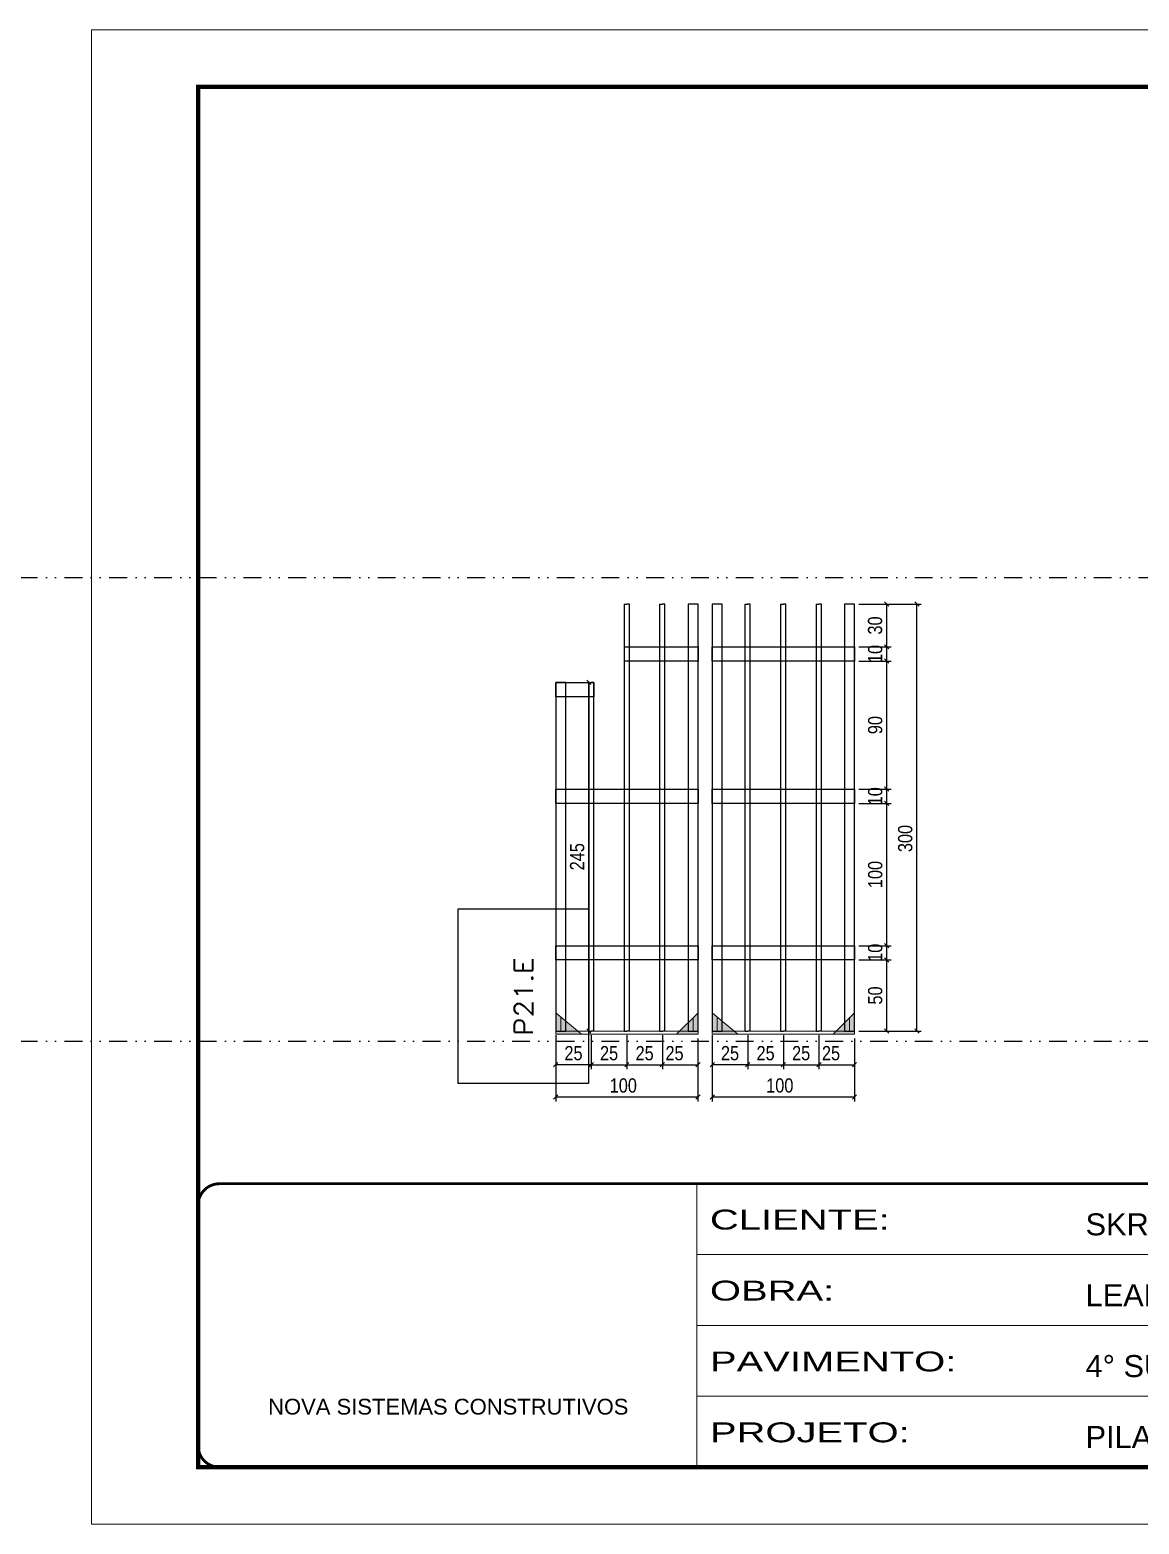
# Model space of a CAD drawing. Header units: millimetres. Extents: x 13777 to 27878, y -21631 to 6985.
# Drawn here: x 17527 to 18306, y -12442 to -11392 of the extents above; entities that cross this region are included whole.
import ezdxf

# ---------------------------------------------------------------- set-up
doc = ezdxf.new("R2010")
doc.units = ezdxf.units.MM
for name, pattern in [('CONTINUO', [0]), ('DASHED', [0.75, 0.5, -0.25]), ('DIVIDE2', [0.625, 0.25, -0.125, 0, -0.125, 0, -0.125]), ('HIDDEN', [0.375, 0.25, -0.125])]:
    doc.linetypes.add(name, pattern=pattern)
doc.layers.add('00-FELIPE', color=6, linetype='Continuous', plot=False)
for name, color, linetype in [('COTA', 241, 'Continuous'), ('Nível', 160, 'Continuous'), ('SARR_2.2x10', 60, 'Continuous'), ('SARR_3.5x7', 81, 'Continuous'), ('SARR_7x7', 40, 'Continuous')]:
    doc.layers.add(name, color=color, linetype=linetype)
for name, color, linetype, lineweight in [('Folhas', 255, 'Continuous', 9), ('Madeira', 126, 'Continuous', 18), ('Sarr 2.2x7', 40, 'Continuous', 9), ('SARRAFO DE PRESSAO', 251, 'DASHED', 9), ('Texto Seção', 7, 'Continuous', 15)]:
    doc.layers.add(name, color=color, linetype=linetype, lineweight=lineweight)
doc.styles.add('ARIAL', font='arial.ttf')
doc.styles.add('COTA TECNICA', font='techl___.ttf', dxfattribs={"height": 10})
doc.styles.add('REGUA-120', font='ROMANS.shx', dxfattribs={"height": 15})
doc.styles.add('Tecnologia', font='')
doc.styles.get('Tecnologia').set_extended_font_data('Forgotten Futurist')
doc.dimstyles.new('PAINEL', dxfattribs={"dimtxt": 10, "dimasz": 3, "dimexe": 3, "dimexo": 3, "dimgap": 3, "dimtad": 1, "dimdec": 1, "dimzin": 12, "dimdsep": 46, "dimtxsty": 'COTA TECNICA', "dimblk1": 'OBLIQUE', "dimblk2": 'OBLIQUE', "dimsah": 1, "dimcen": 0.9, "dimclrd": 4, "dimclre": 4, "dimclrt": 240, "dimadec": 1, "dimazin": 3, "dimtfac": 1, "dimtdec": 1, "dimtmove": 0, "dimatfit": 3, "dimfxl": 1, "dimtolj": 1, "dimtzin": 12, "dimarcsym": 0})

# ---------------------------------------------------------------- blocks, each defined once
blk = doc.blocks.new('9999999999')
at = {"color": 30, "linetype": 'CONTINUO'}
for p, q in [((98564.6, 34230.2), (98564.6, 34429.4)), ((98564.6, 34379.6), (99584, 34379.6)), ((98564.6, 34329.8), (99488, 34329.8)), ((99584, 34329.8), (99488, 34329.8)), ((99488, 34329.8), (99488, 34230.2)), ((98564.6, 34280), (99488, 34280))]:
    blk.add_line(p, q, dxfattribs=at)
at = {"color": 30, "linetype": 'CONTINUO', "const_width": 2}
blk.add_lwpolyline([(99584, 34230.2), (99584, 34414.4, 0.414214), (99569, 34429.4), (98229, 34429.4, 0.414214), (98214, 34414.4), (98214, 34245.2, 0.414214), (98229, 34230.2), (99584, 34230.2)], format="xyb", dxfattribs=at)
at = {"layer": 'Folhas'}
blk.add_lwpolyline([(98139, 34190.2), (99624, 34190.2), (99624, 35240.2), (98139, 35240.2)], close=True, dxfattribs=at)
at = {"layer": 'Folhas', "color": 30, "const_width": 3}
blk.add_lwpolyline([(98214, 34230.2), (99584, 34230.2), (99584, 35200.2), (98214, 35200.2)], close=True, dxfattribs=at)
at = {"color": 7, "linetype": 'Continuous', "ltscale": 5, "style": 'ARIAL'}
for s, height, p in [('SKR', 15.48, (98837.7, 34393.1)), ('LEAF LOEFGREN', 15.483, (98837.7, 34343.3)), ('4° SUBSOLO', 15.48, (98837.7, 34293.5)), ('NOVA SISTEMAS CONSTRUTIVOS', 11.059, (98263.2, 34267.2)), ('PILARES', 15.48, (98837.7, 34243.7))]:
    blk.add_text(s, height=height, dxfattribs=at).set_placement(p)
at = {"layer": 'Folhas', "color": 7, "style": 'Tecnologia', "width": 1.5}
for s, p in [('CLIENTE:', (98573.7, 34397.2)), ('OBRA:', (98573.7, 34347.3)), ('PAVIMENTO:', (98573.7, 34297.5)), ('PROJETO:', (98573.7, 34247.7))]:
    blk.add_text(s, height=14, dxfattribs=at).set_placement(p)
blk = doc.blocks.new('_Oblique')
at = {"color": 0, "linetype": 'ByBlock', "lineweight": -2}
blk.add_line((-0.5, -0.5), (0.5, 0.5), dxfattribs=at)
blk = doc.blocks.new('*D2991')
at = {"layer": 'COTA', "color": 4, "lineweight": -2, "transparency": 16777216}
for p, q in [((18006.3, -12114.2), (18006.3, -12145.4)), ((18106.3, -12114.2), (18106.3, -12145.4)), ((18106.3, -12142.4), (18006.3, -12142.4))]:
    blk.add_line(p, q, dxfattribs=at)
at = {"layer": 'Defpoints', "color": 0, "transparency": 16777216}
for p in [(18006.3, -12111.2), (18106.3, -12111.2), (18006.3, -12142.4)]:
    blk.add_point(p, dxfattribs=at)
at = {"layer": 'COTA', "color": 4, "lineweight": -2, "transparency": 16777216, "xscale": 3, "yscale": 3, "zscale": 3, "rotation": 180}
blk.add_blockref('_Oblique', (18006.3, -12142.4), dxfattribs=at)
at = {"layer": 'COTA', "color": 4, "lineweight": -2, "transparency": 16777216, "xscale": 3, "yscale": 3, "zscale": 3}
blk.add_blockref('_Oblique', (18106.3, -12142.4), dxfattribs=at)
at = {"layer": 'COTA', "color": 240, "transparency": 16777216, "insert": (18053.8, -12134.3), "char_height": 10, "attachment_point": 5, "style": 'COTA TECNICA'}
blk.add_mtext('\\A1;100', dxfattribs=at)
blk = doc.blocks.new('*D2992')
at = {"layer": 'COTA', "color": 4, "lineweight": -2, "transparency": 16777216}
for p, q in [((18006.3, -12099), (18006.3, -12122.7)), ((18031.3, -12099), (18031.3, -12122.7)), ((18031.3, -12119.7), (18006.3, -12119.7))]:
    blk.add_line(p, q, dxfattribs=at)
at = {"layer": 'Defpoints', "color": 0, "transparency": 16777216}
for p in [(18006.3, -12096), (18031.3, -12096), (18006.3, -12119.7)]:
    blk.add_point(p, dxfattribs=at)
at = {"layer": 'COTA', "color": 4, "lineweight": -2, "transparency": 16777216, "xscale": 3, "yscale": 3, "zscale": 3, "rotation": 180}
blk.add_blockref('_Oblique', (18006.3, -12119.7), dxfattribs=at)
at = {"layer": 'COTA', "color": 4, "lineweight": -2, "transparency": 16777216, "xscale": 3, "yscale": 3, "zscale": 3}
blk.add_blockref('_Oblique', (18031.3, -12119.7), dxfattribs=at)
at = {"layer": 'COTA', "color": 240, "transparency": 16777216, "insert": (18018.8, -12111.6), "char_height": 10, "attachment_point": 5, "style": 'COTA TECNICA'}
blk.add_mtext('\\A1;25', dxfattribs=at)
blk = doc.blocks.new('*D2993')
at = {"layer": 'COTA', "color": 4, "lineweight": -2, "transparency": 16777216}
for p, q in [((18081.3, -12099), (18081.3, -12122.7)), ((18106.3, -12101.2), (18106.3, -12122.7)), ((18081.3, -12119.7), (18106.3, -12119.7))]:
    blk.add_line(p, q, dxfattribs=at)
at = {"layer": 'Defpoints', "color": 0, "transparency": 16777216}
for p in [(18081.3, -12096), (18106.3, -12098.2), (18106.3, -12119.7)]:
    blk.add_point(p, dxfattribs=at)
at = {"layer": 'COTA', "color": 4, "lineweight": -2, "transparency": 16777216, "xscale": 3, "yscale": 3, "zscale": 3, "rotation": 180}
blk.add_blockref('_Oblique', (18081.3, -12119.7), dxfattribs=at)
at = {"layer": 'COTA', "color": 4, "lineweight": -2, "transparency": 16777216, "xscale": 3, "yscale": 3, "zscale": 3}
blk.add_blockref('_Oblique', (18106.3, -12119.7), dxfattribs=at)
at = {"layer": 'COTA', "color": 240, "transparency": 16777216, "insert": (18089.8, -12111.6), "char_height": 10, "attachment_point": 5, "style": 'COTA TECNICA'}
blk.add_mtext('\\A1;25', dxfattribs=at)
blk = doc.blocks.new('*D2994')
at = {"layer": 'COTA', "color": 4, "lineweight": -2, "transparency": 16777216}
for p, q in [((18031.3, -12099), (18031.3, -12122.7)), ((18056.3, -12099), (18056.3, -12122.7)), ((18031.3, -12119.7), (18056.3, -12119.7))]:
    blk.add_line(p, q, dxfattribs=at)
at = {"layer": 'Defpoints', "color": 0, "transparency": 16777216}
for p in [(18031.3, -12096), (18056.3, -12096), (18056.3, -12119.7)]:
    blk.add_point(p, dxfattribs=at)
at = {"layer": 'COTA', "color": 4, "lineweight": -2, "transparency": 16777216, "xscale": 3, "yscale": 3, "zscale": 3, "rotation": 180}
blk.add_blockref('_Oblique', (18031.3, -12119.7), dxfattribs=at)
at = {"layer": 'COTA', "color": 4, "lineweight": -2, "transparency": 16777216, "xscale": 3, "yscale": 3, "zscale": 3}
blk.add_blockref('_Oblique', (18056.3, -12119.7), dxfattribs=at)
at = {"layer": 'COTA', "color": 240, "transparency": 16777216, "insert": (18043.8, -12111.6), "char_height": 10, "attachment_point": 5, "style": 'COTA TECNICA'}
blk.add_mtext('\\A1;25', dxfattribs=at)
blk = doc.blocks.new('*D2995')
at = {"layer": 'COTA', "color": 4, "lineweight": -2, "transparency": 16777216}
for p, q in [((18109.3, -12046), (18132, -12046)), ((18129, -12096), (18129, -12046)), ((18109.3, -12096), (18132, -12096))]:
    blk.add_line(p, q, dxfattribs=at)
at = {"layer": 'Defpoints', "color": 0, "transparency": 16777216}
for p in [(18106.3, -12046), (18129, -12046), (18106.3, -12096)]:
    blk.add_point(p, dxfattribs=at)
at = {"layer": 'COTA', "color": 4, "lineweight": -2, "transparency": 16777216, "xscale": 3, "yscale": 3, "zscale": 3}
for p, rotation in [((18129, -12046), 90), ((18129, -12096), 270)]:
    blk.add_blockref('_Oblique', p, dxfattribs=dict(at, rotation=rotation))
at = {"layer": 'COTA', "color": 240, "transparency": 16777216, "insert": (18120.9, -12071), "char_height": 10, "attachment_point": 5, "rotation": 90, "style": 'COTA TECNICA'}
blk.add_mtext('\\A1;50', dxfattribs=at)
blk = doc.blocks.new('*D2996')
at = {"layer": 'COTA', "color": 4, "lineweight": -2, "transparency": 16777216}
for p, q in [((18056.3, -12099), (18056.3, -12122.7)), ((18081.3, -12099), (18081.3, -12122.7)), ((18056.3, -12119.7), (18081.3, -12119.7))]:
    blk.add_line(p, q, dxfattribs=at)
at = {"layer": 'Defpoints', "color": 0, "transparency": 16777216}
for p in [(18056.3, -12096), (18081.3, -12096), (18081.3, -12119.7)]:
    blk.add_point(p, dxfattribs=at)
at = {"layer": 'COTA', "color": 4, "lineweight": -2, "transparency": 16777216, "xscale": 3, "yscale": 3, "zscale": 3, "rotation": 180}
blk.add_blockref('_Oblique', (18056.3, -12119.7), dxfattribs=at)
at = {"layer": 'COTA', "color": 4, "lineweight": -2, "transparency": 16777216, "xscale": 3, "yscale": 3, "zscale": 3}
blk.add_blockref('_Oblique', (18081.3, -12119.7), dxfattribs=at)
at = {"layer": 'COTA', "color": 240, "transparency": 16777216, "insert": (18068.8, -12111.6), "char_height": 10, "attachment_point": 5, "style": 'COTA TECNICA'}
blk.add_mtext('\\A1;25', dxfattribs=at)
blk = doc.blocks.new('*D2997')
at = {"layer": 'COTA', "color": 4, "lineweight": -2, "transparency": 16777216}
for p, q in [((18109.3, -12036), (18132, -12036)), ((18129, -12046), (18129, -12036)), ((18109.3, -12046), (18132, -12046))]:
    blk.add_line(p, q, dxfattribs=at)
at = {"layer": 'Defpoints', "color": 0, "transparency": 16777216}
for p in [(18106.3, -12036), (18129, -12036), (18106.3, -12046)]:
    blk.add_point(p, dxfattribs=at)
at = {"layer": 'COTA', "color": 4, "lineweight": -2, "transparency": 16777216, "xscale": 3, "yscale": 3, "zscale": 3}
for p, rotation in [((18129, -12036), 90), ((18129, -12046), 270)]:
    blk.add_blockref('_Oblique', p, dxfattribs=dict(at, rotation=rotation))
at = {"layer": 'COTA', "color": 240, "transparency": 16777216, "insert": (18120.9, -12041), "char_height": 10, "attachment_point": 5, "rotation": 90, "style": 'COTA TECNICA'}
blk.add_mtext('\\A1;10', dxfattribs=at)
blk = doc.blocks.new('*D2998')
at = {"layer": 'COTA', "color": 4, "lineweight": -2, "transparency": 16777216}
for p, q in [((18109.3, -11936), (18132, -11936)), ((18129, -12036), (18129, -11936)), ((18109.3, -12036), (18132, -12036))]:
    blk.add_line(p, q, dxfattribs=at)
at = {"layer": 'Defpoints', "color": 0, "transparency": 16777216}
for p in [(18106.3, -11936), (18129, -11936), (18106.3, -12036)]:
    blk.add_point(p, dxfattribs=at)
at = {"layer": 'COTA', "color": 4, "lineweight": -2, "transparency": 16777216, "xscale": 3, "yscale": 3, "zscale": 3}
for p, rotation in [((18129, -11936), 90), ((18129, -12036), 270)]:
    blk.add_blockref('_Oblique', p, dxfattribs=dict(at, rotation=rotation))
at = {"layer": 'COTA', "color": 240, "transparency": 16777216, "insert": (18120.9, -11986), "char_height": 10, "attachment_point": 5, "rotation": 90, "style": 'COTA TECNICA'}
blk.add_mtext('\\A1;100', dxfattribs=at)
blk = doc.blocks.new('*D2999')
at = {"layer": 'COTA', "color": 4, "lineweight": -2, "transparency": 16777216}
for p, q in [((18109.3, -11926), (18132, -11926)), ((18129, -11936), (18129, -11926)), ((18109.3, -11936), (18132, -11936))]:
    blk.add_line(p, q, dxfattribs=at)
at = {"layer": 'Defpoints', "color": 0, "transparency": 16777216}
for p in [(18106.3, -11926), (18129, -11926), (18106.3, -11936)]:
    blk.add_point(p, dxfattribs=at)
at = {"layer": 'COTA', "color": 4, "lineweight": -2, "transparency": 16777216, "xscale": 3, "yscale": 3, "zscale": 3}
for p, rotation in [((18129, -11926), 90), ((18129, -11936), 270)]:
    blk.add_blockref('_Oblique', p, dxfattribs=dict(at, rotation=rotation))
at = {"layer": 'COTA', "color": 240, "transparency": 16777216, "insert": (18120.9, -11931), "char_height": 10, "attachment_point": 5, "rotation": 90, "style": 'COTA TECNICA'}
blk.add_mtext('\\A1;10', dxfattribs=at)
blk = doc.blocks.new('*D3000')
at = {"layer": 'COTA', "color": 4, "lineweight": -2, "transparency": 16777216}
for p, q in [((18109.3, -11796), (18153.2, -11796)), ((18150.2, -12096), (18150.2, -11796)), ((18109.3, -12096), (18153.2, -12096))]:
    blk.add_line(p, q, dxfattribs=at)
at = {"layer": 'Defpoints', "color": 0, "transparency": 16777216}
for p in [(18106.3, -11796), (18150.2, -11796), (18106.3, -12096)]:
    blk.add_point(p, dxfattribs=at)
at = {"layer": 'COTA', "color": 4, "lineweight": -2, "transparency": 16777216, "xscale": 3, "yscale": 3, "zscale": 3}
for p, rotation in [((18150.2, -11796), 90), ((18150.2, -12096), 270)]:
    blk.add_blockref('_Oblique', p, dxfattribs=dict(at, rotation=rotation))
at = {"layer": 'COTA', "color": 240, "transparency": 16777216, "insert": (18142, -11960.7), "char_height": 10, "attachment_point": 5, "rotation": 90, "style": 'COTA TECNICA'}
blk.add_mtext('\\A1;300', dxfattribs=at)
blk = doc.blocks.new('*D3001')
at = {"layer": 'COTA', "color": 4, "lineweight": -2, "transparency": 16777216}
for p, q in [((17896.3, -12114.2), (17896.3, -12145.4)), ((17996.3, -12114.2), (17996.3, -12145.4)), ((17996.3, -12142.4), (17896.3, -12142.4))]:
    blk.add_line(p, q, dxfattribs=at)
at = {"layer": 'Defpoints', "color": 0, "transparency": 16777216}
for p in [(17896.3, -12111.2), (17996.3, -12111.2), (17896.3, -12142.4)]:
    blk.add_point(p, dxfattribs=at)
at = {"layer": 'COTA', "color": 4, "lineweight": -2, "transparency": 16777216, "xscale": 3, "yscale": 3, "zscale": 3, "rotation": 180}
blk.add_blockref('_Oblique', (17896.3, -12142.4), dxfattribs=at)
at = {"layer": 'COTA', "color": 4, "lineweight": -2, "transparency": 16777216, "xscale": 3, "yscale": 3, "zscale": 3}
blk.add_blockref('_Oblique', (17996.3, -12142.4), dxfattribs=at)
at = {"layer": 'COTA', "color": 240, "transparency": 16777216, "insert": (17943.8, -12134.3), "char_height": 10, "attachment_point": 5, "style": 'COTA TECNICA'}
blk.add_mtext('\\A1;100', dxfattribs=at)
blk = doc.blocks.new('*D3002')
at = {"layer": 'COTA', "color": 4, "lineweight": -2, "transparency": 16777216}
for p, q in [((17896.3, -12099), (17896.3, -12122.7)), ((17921.3, -12099), (17921.3, -12122.7)), ((17921.3, -12119.7), (17896.3, -12119.7))]:
    blk.add_line(p, q, dxfattribs=at)
at = {"layer": 'Defpoints', "color": 0, "transparency": 16777216}
for p in [(17896.3, -12096), (17921.3, -12096), (17896.3, -12119.7)]:
    blk.add_point(p, dxfattribs=at)
at = {"layer": 'COTA', "color": 4, "lineweight": -2, "transparency": 16777216, "xscale": 3, "yscale": 3, "zscale": 3, "rotation": 180}
blk.add_blockref('_Oblique', (17896.3, -12119.7), dxfattribs=at)
at = {"layer": 'COTA', "color": 4, "lineweight": -2, "transparency": 16777216, "xscale": 3, "yscale": 3, "zscale": 3}
blk.add_blockref('_Oblique', (17921.3, -12119.7), dxfattribs=at)
at = {"layer": 'COTA', "color": 240, "transparency": 16777216, "insert": (17908.8, -12111.6), "char_height": 10, "attachment_point": 5, "style": 'COTA TECNICA'}
blk.add_mtext('\\A1;25', dxfattribs=at)
blk = doc.blocks.new('*D3003')
at = {"layer": 'COTA', "color": 4, "lineweight": -2, "transparency": 16777216}
for p, q in [((17971.3, -12099), (17971.3, -12122.7)), ((17996.3, -12101.2), (17996.3, -12122.7)), ((17971.3, -12119.7), (17996.3, -12119.7))]:
    blk.add_line(p, q, dxfattribs=at)
at = {"layer": 'Defpoints', "color": 0, "transparency": 16777216}
for p in [(17971.3, -12096), (17996.3, -12098.2), (17996.3, -12119.7)]:
    blk.add_point(p, dxfattribs=at)
at = {"layer": 'COTA', "color": 4, "lineweight": -2, "transparency": 16777216, "xscale": 3, "yscale": 3, "zscale": 3, "rotation": 180}
blk.add_blockref('_Oblique', (17971.3, -12119.7), dxfattribs=at)
at = {"layer": 'COTA', "color": 4, "lineweight": -2, "transparency": 16777216, "xscale": 3, "yscale": 3, "zscale": 3}
blk.add_blockref('_Oblique', (17996.3, -12119.7), dxfattribs=at)
at = {"layer": 'COTA', "color": 240, "transparency": 16777216, "insert": (17979.8, -12111.6), "char_height": 10, "attachment_point": 5, "style": 'COTA TECNICA'}
blk.add_mtext('\\A1;25', dxfattribs=at)
blk = doc.blocks.new('*D3004')
at = {"layer": 'COTA', "color": 4, "lineweight": -2, "transparency": 16777216}
for p, q in [((17921.3, -12099), (17921.3, -12122.7)), ((17946.3, -12099), (17946.3, -12122.7)), ((17921.3, -12119.7), (17946.3, -12119.7))]:
    blk.add_line(p, q, dxfattribs=at)
at = {"layer": 'Defpoints', "color": 0, "transparency": 16777216}
for p in [(17921.3, -12096), (17946.3, -12096), (17946.3, -12119.7)]:
    blk.add_point(p, dxfattribs=at)
at = {"layer": 'COTA', "color": 4, "lineweight": -2, "transparency": 16777216, "xscale": 3, "yscale": 3, "zscale": 3, "rotation": 180}
blk.add_blockref('_Oblique', (17921.3, -12119.7), dxfattribs=at)
at = {"layer": 'COTA', "color": 4, "lineweight": -2, "transparency": 16777216, "xscale": 3, "yscale": 3, "zscale": 3}
blk.add_blockref('_Oblique', (17946.3, -12119.7), dxfattribs=at)
at = {"layer": 'COTA', "color": 240, "transparency": 16777216, "insert": (17933.8, -12111.6), "char_height": 10, "attachment_point": 5, "style": 'COTA TECNICA'}
blk.add_mtext('\\A1;25', dxfattribs=at)
blk = doc.blocks.new('*D3005')
at = {"layer": 'COTA', "color": 4, "lineweight": -2, "transparency": 16777216}
for p, q in [((17946.3, -12099), (17946.3, -12122.7)), ((17971.3, -12099), (17971.3, -12122.7)), ((17946.3, -12119.7), (17971.3, -12119.7))]:
    blk.add_line(p, q, dxfattribs=at)
at = {"layer": 'Defpoints', "color": 0, "transparency": 16777216}
for p in [(17946.3, -12096), (17971.3, -12096), (17971.3, -12119.7)]:
    blk.add_point(p, dxfattribs=at)
at = {"layer": 'COTA', "color": 4, "lineweight": -2, "transparency": 16777216, "xscale": 3, "yscale": 3, "zscale": 3, "rotation": 180}
blk.add_blockref('_Oblique', (17946.3, -12119.7), dxfattribs=at)
at = {"layer": 'COTA', "color": 4, "lineweight": -2, "transparency": 16777216, "xscale": 3, "yscale": 3, "zscale": 3}
blk.add_blockref('_Oblique', (17971.3, -12119.7), dxfattribs=at)
at = {"layer": 'COTA', "color": 240, "transparency": 16777216, "insert": (17958.8, -12111.6), "char_height": 10, "attachment_point": 5, "style": 'COTA TECNICA'}
blk.add_mtext('\\A1;25', dxfattribs=at)
blk = doc.blocks.new('*D3006')
at = {"layer": 'COTA', "color": 4, "lineweight": -2, "transparency": 16777216}
for p, q in [((18109.3, -11836), (18132, -11836)), ((18129, -11926), (18129, -11836)), ((18109.3, -11926), (18132, -11926))]:
    blk.add_line(p, q, dxfattribs=at)
at = {"layer": 'Defpoints', "color": 0, "transparency": 16777216}
for p in [(18106.3, -11836), (18129, -11836), (18106.3, -11926)]:
    blk.add_point(p, dxfattribs=at)
at = {"layer": 'COTA', "color": 4, "lineweight": -2, "transparency": 16777216, "xscale": 3, "yscale": 3, "zscale": 3}
for p, rotation in [((18129, -11836), 90), ((18129, -11926), 270)]:
    blk.add_blockref('_Oblique', p, dxfattribs=dict(at, rotation=rotation))
at = {"layer": 'COTA', "color": 240, "transparency": 16777216, "insert": (18120.9, -11881), "char_height": 10, "attachment_point": 5, "rotation": 90, "style": 'COTA TECNICA'}
blk.add_mtext('\\A1;90', dxfattribs=at)
blk = doc.blocks.new('*D3007')
at = {"layer": 'COTA', "color": 4, "lineweight": -2, "transparency": 16777216}
for p, q in [((18109.3, -11826), (18132, -11826)), ((18129, -11836), (18129, -11826)), ((18109.3, -11836), (18132, -11836))]:
    blk.add_line(p, q, dxfattribs=at)
at = {"layer": 'Defpoints', "color": 0, "transparency": 16777216}
for p in [(18106.3, -11826), (18129, -11826), (18106.3, -11836)]:
    blk.add_point(p, dxfattribs=at)
at = {"layer": 'COTA', "color": 4, "lineweight": -2, "transparency": 16777216, "xscale": 3, "yscale": 3, "zscale": 3}
for p, rotation in [((18129, -11826), 90), ((18129, -11836), 270)]:
    blk.add_blockref('_Oblique', p, dxfattribs=dict(at, rotation=rotation))
at = {"layer": 'COTA', "color": 240, "transparency": 16777216, "insert": (18120.9, -11831), "char_height": 10, "attachment_point": 5, "rotation": 90, "style": 'COTA TECNICA'}
blk.add_mtext('\\A1;10', dxfattribs=at)
blk = doc.blocks.new('*D3025')
at = {"layer": 'COTA', "color": 4, "lineweight": -2, "transparency": 16777216}
for p, q in [((18109.3, -11796), (18132, -11796)), ((18129, -11826), (18129, -11796)), ((18109.3, -11826), (18132, -11826))]:
    blk.add_line(p, q, dxfattribs=at)
at = {"layer": 'Defpoints', "color": 0, "transparency": 16777216}
for p in [(18106.3, -11796), (18129, -11796), (18106.3, -11826)]:
    blk.add_point(p, dxfattribs=at)
at = {"layer": 'COTA', "color": 4, "lineweight": -2, "transparency": 16777216, "xscale": 3, "yscale": 3, "zscale": 3}
for p, rotation in [((18129, -11796), 90), ((18129, -11826), 270)]:
    blk.add_blockref('_Oblique', p, dxfattribs=dict(at, rotation=rotation))
at = {"layer": 'COTA', "color": 240, "transparency": 16777216, "insert": (18120.8, -11811), "char_height": 10, "attachment_point": 5, "rotation": 90, "style": 'COTA TECNICA'}
blk.add_mtext('\\A1;30', dxfattribs=at)
blk = doc.blocks.new('*D3026')
at = {"layer": 'COTA', "color": 4, "lineweight": -2, "transparency": 16777216}
for p, q in [((17916.6, -11851), (17916.6, -11851)), ((17919.6, -11851), (17919.6, -12096)), ((17922.6, -12096), (17922.6, -12096))]:
    blk.add_line(p, q, dxfattribs=at)
at = {"layer": 'Defpoints', "color": 0, "transparency": 16777216}
for p in [(17919.6, -11851), (17919.6, -12096), (17919.6, -12096)]:
    blk.add_point(p, dxfattribs=at)
at = {"layer": 'COTA', "color": 4, "lineweight": -2, "transparency": 16777216, "xscale": 3, "yscale": 3, "zscale": 3}
for p, rotation in [((17919.6, -11851), 90), ((17919.6, -12096), 270)]:
    blk.add_blockref('_Oblique', p, dxfattribs=dict(at, rotation=rotation))
at = {"layer": 'COTA', "color": 240, "transparency": 16777216, "insert": (17911.4, -11973.5), "char_height": 10, "attachment_point": 5, "rotation": 90, "style": 'COTA TECNICA'}
blk.add_mtext('\\A1;245', dxfattribs=at)

msp = doc.modelspace()

# ---------------------------------------------------------------- hatches: boundary and pattern name
at = {"layer": 'Madeira'}
h = msp.add_hatch(color=252, dxfattribs=at)
h.dxf.hatch_style = 2
h.paths.add_polyline_path([(17896.31, -12083.19), (17896.31, -12098.19), (17914.31, -12098.19)])
h = msp.add_hatch(color=252, dxfattribs=at)
h.dxf.hatch_style = 2
h.paths.add_polyline_path([(17996.31, -12083.19), (17996.31, -12098.19), (17981.31, -12098.19)])
h = msp.add_hatch(color=252, dxfattribs=at)
h.dxf.hatch_style = 2
h.paths.add_polyline_path([(18006.31, -12083.19), (18006.31, -12098.19), (18024.31, -12098.19)])
h = msp.add_hatch(color=252, dxfattribs=at)
h.dxf.hatch_style = 2
h.paths.add_polyline_path([(18106.31, -12083.19), (18106.31, -12098.19), (18091.31, -12098.19)])

# ---------------------------------------------------------------- linework, layer by layer
at = {"layer": '00-FELIPE'}
msp.add_lwpolyline([(17827.69, -12010.11), (17919.37, -12010.11), (17919.37, -12132.78), (17827.69, -12132.78)], close=True, dxfattribs=at)
at = {"layer": 'Madeira'}
for p, q in [((17896.31, -12095.99), (17896.31, -12098.19)), ((17896.31, -12095.99), (17896.31, -12098.19)), ((17896.31, -12095.99), (17896.31, -12098.19)), ((18006.31, -12095.99), (18006.31, -12098.19)), ((18006.31, -12095.99), (18006.31, -12098.19)), ((18006.31, -12095.99), (18006.31, -12098.19))]:
    msp.add_line(p, q, dxfattribs=at)
at = {"layer": 'Madeira', "color": 1, "linetype": 'HIDDEN'}
for p, q in [((17906.14, -12095.99), (17896.31, -12095.99)), ((17906.14, -12095.99), (17896.31, -12095.99)), ((17912.11, -12095.99), (17896.31, -12095.99)), ((17899.81, -12086.69), (17899.81, -12095.99)), ((17899.81, -12086.69), (17899.81, -12095.99)), ((17903.31, -12090.19), (17903.31, -12095.99)), ((17983.51, -12095.99), (17996.31, -12095.99)), ((17986.47, -12095.99), (17996.31, -12095.99)), ((17986.47, -12095.99), (17996.31, -12095.99)), ((17992.81, -12086.69), (17992.81, -12095.99)), ((17992.81, -12086.69), (17992.81, -12095.99)), ((18016.14, -12095.99), (18006.31, -12095.99)), ((18016.14, -12095.99), (18006.31, -12095.99)), ((18022.11, -12095.99), (18006.31, -12095.99)), ((18009.81, -12086.69), (18009.81, -12095.99)), ((18009.81, -12086.69), (18009.81, -12095.99)), ((18013.31, -12090.19), (18013.31, -12095.99)), ((18093.51, -12095.99), (18106.31, -12095.99)), ((18096.47, -12095.99), (18106.31, -12095.99)), ((18096.47, -12095.99), (18106.31, -12095.99)), ((18102.81, -12086.69), (18102.81, -12095.99)), ((18102.81, -12086.69), (18102.81, -12095.99))]:
    msp.add_line(p, q, dxfattribs=at)
at = {"layer": 'Madeira', "color": 0}
for points in [[(17896.31, -12083.19), (17896.31, -12098.19), (17914.31, -12098.19), (17896.31, -12083.19)], [(17996.31, -12083.19), (17996.31, -12098.19), (17981.31, -12098.19), (17996.31, -12083.19)], [(18006.31, -12083.19), (18006.31, -12098.19), (18024.31, -12098.19), (18006.31, -12083.19)], [(18106.31, -12083.19), (18106.31, -12098.19), (18091.31, -12098.19), (18106.31, -12083.19)]]:
    msp.add_lwpolyline(points, dxfattribs=at)
at = {"layer": 'Nível', "color": 4, "linetype": 'DIVIDE2', "ltscale": 50}
for p, q in [((13777.11, -11777.19), (21531.15, -11777.19)), ((13777.11, -12103.19), (21531.15, -12103.19))]:
    msp.add_line(p, q, dxfattribs=at)
at = {"layer": 'Sarr 2.2x7'}
for points in [[(17996.31, -12095.99), (17896.31, -12095.99), (17896.31, -12098.19), (17996.31, -12098.19)], [(18106.31, -12095.99), (18006.31, -12095.99), (18006.31, -12098.19), (18106.31, -12098.19)]]:
    msp.add_lwpolyline(points, close=True, dxfattribs=at)
at = {"layer": 'SARR_2.2x10'}
for points in [[(17944.56, -11826.03), (17996.31, -11826.03), (17996.31, -11836.03), (17944.56, -11836.03)], [(18006.31, -11826.03), (18106.31, -11826.03), (18106.31, -11836.03), (18006.31, -11836.03)], [(17896.31, -11851.03), (17923.06, -11851.03), (17923.06, -11861.03), (17896.31, -11861.03)], [(17896.31, -11926.03), (17996.31, -11926.03), (17996.31, -11936.03), (17896.31, -11936.03)], [(18006.31, -11926.03), (18106.31, -11926.03), (18106.31, -11936.03), (18006.31, -11936.03)], [(17896.31, -12036.03), (17996.31, -12036.03), (17996.31, -12046.03), (17896.31, -12046.03)], [(18006.31, -12036.03), (18106.31, -12036.03), (18106.31, -12046.03), (18006.31, -12046.03)]]:
    msp.add_lwpolyline(points, close=True, dxfattribs=at)
at = {"layer": 'SARR_3.5x7'}
for p, q in [((17944.56, -12095.99), (17944.56, -11796.03)), ((17944.56, -11796.03), (17946.31, -11796.03)), ((17948.06, -11796.03), (17946.31, -11796.03)), ((17948.06, -12095.99), (17948.06, -11796.03)), ((17969.56, -12095.99), (17969.56, -11796.03)), ((17969.56, -11796.03), (17971.31, -11796.03)), ((17973.06, -11796.03), (17971.31, -11796.03)), ((17973.06, -12095.99), (17973.06, -11796.03)), ((18029.56, -12095.99), (18029.56, -11796.03)), ((18029.56, -11796.03), (18031.31, -11796.03)), ((18033.06, -11796.03), (18031.31, -11796.03)), ((18033.06, -12095.99), (18033.06, -11796.03)), ((18054.56, -12095.99), (18054.56, -11796.03)), ((18054.56, -11796.03), (18056.31, -11796.03)), ((18058.06, -11796.03), (18056.31, -11796.03)), ((18058.06, -12095.99), (18058.06, -11796.03)), ((18079.56, -12095.99), (18079.56, -11796.03)), ((18079.56, -11796.03), (18081.31, -11796.03)), ((18083.06, -11796.03), (18081.31, -11796.03)), ((18083.06, -12095.99), (18083.06, -11796.03)), ((17919.56, -12095.99), (17919.56, -11851.03)), ((17919.56, -11851.03), (17921.31, -11851.03)), ((17923.06, -11851.03), (17921.31, -11851.03)), ((17923.06, -12095.99), (17923.06, -11851.03)), ((17919.56, -12095.99), (17921.31, -12095.99)), ((17923.06, -12095.99), (17921.31, -12095.99)), ((17944.56, -12095.99), (17946.31, -12095.99)), ((17948.06, -12095.99), (17946.31, -12095.99)), ((17969.56, -12095.99), (17971.31, -12095.99)), ((17973.06, -12095.99), (17971.31, -12095.99)), ((18029.56, -12095.99), (18031.31, -12095.99)), ((18033.06, -12095.99), (18031.31, -12095.99)), ((18054.56, -12095.99), (18056.31, -12095.99)), ((18058.06, -12095.99), (18056.31, -12095.99)), ((18079.56, -12095.99), (18081.31, -12095.99)), ((18083.06, -12095.99), (18081.31, -12095.99))]:
    msp.add_line(p, q, dxfattribs=at)
at = {"layer": 'SARR_7x7'}
for points in [[(17989.31, -12095.99), (17996.31, -12095.99), (17996.31, -11796.03), (17989.31, -11796.03)], [(18006.31, -12095.99), (18013.31, -12095.99), (18013.31, -11796.03), (18006.31, -11796.03)], [(18099.31, -12095.99), (18106.31, -12095.99), (18106.31, -11796.03), (18099.31, -11796.03)], [(17896.31, -12095.99), (17903.31, -12095.99), (17903.31, -11851.03), (17896.31, -11851.03)]]:
    msp.add_lwpolyline(points, close=True, dxfattribs=at)

# ---------------------------------------------------------------- block references
at = {"layer": 'SARRAFO DE PRESSAO', "color": 6, "linetype": 'ByBlock'}
msp.add_blockref('9999999999', (-80569.01, -46632.68), dxfattribs=at)

# ---------------------------------------------------------------- texts
at = {"layer": 'Texto Seção', "style": 'REGUA-120', "width": 1.1}
msp.add_text('P21.E', height=13, rotation=90, dxfattribs=at).set_placement((17880.31, -12099.31))

# ---------------------------------------------------------------- dimensions: what is measured, and where the dimension line sits
at = {"layer": 'COTA'}
for base, p1, p2, angle, picture, middle in [((18150.22, -11796.03), (18106.31, -12096.03), (18106.31, -11796.03), 90, '*D3000', (18150.22, -11960.73)), ((18129, -11825.99), (18106.31, -11835.99), (18106.31, -11825.99), 90, '*D3007', (18129, -11830.99)), ((18129, -11925.99), (18106.31, -11935.99), (18106.31, -11925.99), 90, '*D2999', (18129, -11930.99)), ((18129, -12035.99), (18106.31, -12045.99), (18106.31, -12035.99), 90, '*D2997', (18129, -12040.99)), ((17896.31, -12142.37), (17996.31, -12111.19), (17896.31, -12111.19), 180, '*D3001', (17943.81, -12142.37)), ((18006.31, -12142.37), (18106.31, -12111.19), (18006.31, -12111.19), 180, '*D2991', (18053.81, -12142.37))]:
    dim = msp.add_linear_dim(base=base, p1=p1, p2=p2, angle=angle, dimstyle='PAINEL', override={"dimtmove": 1}, dxfattribs=at)
    dim.commit()
    dim.dimension.update_dxf_attribs({"geometry": picture, "text_midpoint": middle, "dimtype": 160})
for base, p1, p2, angle, picture, middle in [((18129, -11796.03), (18106.31, -11826.03), (18106.31, -11796.03), 90, '*D3025', (18120.78, -11811.03)), ((18129, -11836.03), (18106.31, -11926.03), (18106.31, -11836.03), 90, '*D3006', (18120.87, -11881.03)), ((17919.56, -12095.99), (17919.56, -11851.03), (17919.56, -12095.99), 90, '*D3026', (17911.45, -11973.51)), ((18129, -11935.99), (18106.31, -12035.99), (18106.31, -11935.99), 90, '*D2998', (18120.9, -11985.99)), ((18129, -12045.99), (18106.31, -12095.99), (18106.31, -12045.99), 90, '*D2995', (18120.89, -12070.99)), ((17896.31, -12119.69), (17921.31, -12095.99), (17896.31, -12095.99), 180, '*D3002', (17908.81, -12111.58)), ((18006.31, -12119.69), (18031.31, -12095.99), (18006.31, -12095.99), 180, '*D2992', (18018.81, -12111.58))]:
    dim = msp.add_linear_dim(base=base, p1=p1, p2=p2, angle=angle, dimstyle='PAINEL', override={"dimtmove": 1}, dxfattribs=at)
    dim.commit()
    dim.dimension.update_dxf_attribs({"geometry": picture, "text_midpoint": middle})
for base, p1, p2, picture, middle in [((17946.31, -12119.69), (17921.31, -12095.99), (17946.31, -12095.99), '*D3004', (17933.81, -12111.58)), ((17971.31, -12119.69), (17946.31, -12095.99), (17971.31, -12095.99), '*D3005', (17958.81, -12111.58)), ((18056.31, -12119.69), (18031.31, -12095.99), (18056.31, -12095.99), '*D2994', (18043.81, -12111.58)), ((18081.31, -12119.69), (18056.31, -12095.99), (18081.31, -12095.99), '*D2996', (18068.81, -12111.58))]:
    dim = msp.add_linear_dim(base=base, p1=p1, p2=p2, dimstyle='PAINEL', override={"dimtmove": 1}, dxfattribs=at)
    dim.commit()
    dim.dimension.update_dxf_attribs({"geometry": picture, "text_midpoint": middle})
for base, p1, p2, picture, middle in [((17996.31, -12119.69), (17971.31, -12095.99), (17996.31, -12098.19), '*D3003', (17979.81, -12119.69)), ((18106.31, -12119.69), (18081.31, -12095.99), (18106.31, -12098.19), '*D2993', (18089.81, -12119.69))]:
    dim = msp.add_linear_dim(base=base, p1=p1, p2=p2, dimstyle='PAINEL', override={"dimtmove": 1}, dxfattribs=at)
    dim.commit()
    dim.dimension.update_dxf_attribs({"geometry": picture, "text_midpoint": middle, "dimtype": 160})

doc.saveas('drawing.dxf')
